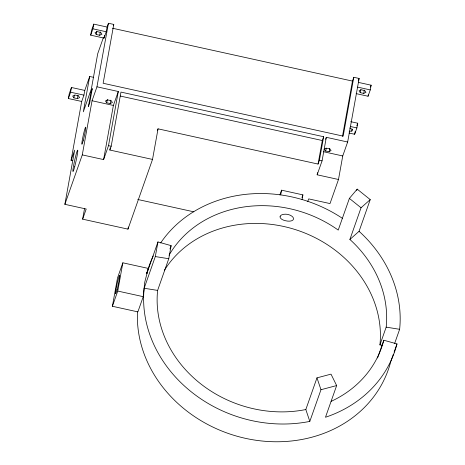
<?xml version="1.0" encoding="UTF-8"?>
<svg xmlns="http://www.w3.org/2000/svg" width="465" height="465" viewBox="0 0 465 465"><rect width="100%" height="100%" fill="white"/><g stroke="black" fill="none" stroke-linecap="round" stroke-linejoin="round"><path stroke-width="0.7" d="M143.232 296.67L144.76 282.145L148.294 268.415L122.847 262.812L117.494 278.018L112.391 306.266L137.873 311.881L143.232 296.67L117.75 291.061L112.391 306.266M309.818 421.4A130.026 113.28 19.4 0 1 144.156 288.248L155.316 256.564L157.96 241.94L171.132 245.642L168.766 258.726L157.612 290.41A116.331 101.353 19.4 0 0 305.825 409.543L309.818 421.4L320.972 389.717L316.979 377.859L331.004 374.139L336.648 385.566L325.488 417.25A130.026 113.28 19.4 0 0 396.988 343.926L383.817 340.229A116.331 101.353 19.4 0 1 331.127 401.359M84.781 90.425L83.933 95.133L81.701 101.469L68.367 98.534L69.215 93.825L71.447 87.49L84.781 90.425L89.693 76.481L93.692 77.364M68.367 98.534L70.599 92.198L71.447 87.49M73.912 97.877L72.68 96.069L74.917 95.023L78.387 95.784L79.614 97.598L77.382 98.638L73.912 97.877L74.4 95.186M77.382 98.638L77.986 95.278M107.101 27.051L106.247 31.76L104.015 38.095L90.681 35.16L91.535 30.452L93.767 24.116L107.101 27.051L108.438 23.25L113.774 24.424L103.143 83.276L343.17 136.135L353.795 77.283L359.131 78.457L347.651 142.017L342.746 155.955L338.491 179.496L330.011 203.577L308.679 198.881L307.725 201.583M90.681 35.16L92.913 28.824L93.767 24.116M72.453 160.623L71.075 160.32L81.701 101.469M152.52 159.431L109.845 150.038L111.187 146.237L120.964 92.093L323.652 136.727L319.397 160.268L318.06 164.069L158.042 128.834L152.52 159.431L127.968 229.14L82.63 219.16L86.205 209.018L64.868 204.321L74.644 150.178L71.075 160.32M96.232 34.503L95 32.695L97.237 31.649L100.702 32.416L101.934 34.224L99.696 35.27L96.232 34.503L96.836 31.143M89.693 76.481L83.316 111.792L91.349 88.978L97.726 53.667L103.439 37.444M99.696 35.27L100.306 31.905M64.868 204.321L82.276 154.892L92.053 100.748L96.958 86.81L108.438 23.25M104.015 38.095L104.503 35.41M82.63 219.16L84.56 208.471M106.712 102.782L105.479 100.975L107.717 99.928L111.182 100.69L112.414 102.503L110.176 103.544L106.712 102.782L107.316 99.423M110.176 103.544L110.786 100.184M82.276 154.892L103.608 159.588L113.384 105.445L118.296 91.506L96.958 86.81M103.608 159.588L108.519 145.65L118.296 91.506M109.845 150.038L110.234 147.899M127.968 229.14L128.357 227.007M117.75 291.061L122.847 262.812M280.721 194.852L281.569 190.179L302.901 194.876L302.058 199.549M318.06 164.069L322.309 140.529L323.652 136.727M338.491 179.496L317.159 174.799L317.543 172.655M317.159 174.799L322.065 160.855L326.32 137.315L347.651 142.017M325.733 151.079L324.181 149.323L326.081 148.143L329.54 148.719L331.086 150.468L329.185 151.648L325.733 151.079L326.215 148.387M329.185 151.648L329.795 148.289M342.473 136.39L352.458 81.09L353.795 77.283M349.18 131.24L351.813 131.113L352.179 129.096M360.259 92.651L359.026 90.844L361.264 89.797L364.729 90.559L365.961 92.366L363.723 93.413L360.259 92.651L360.863 89.286M349.041 133.025L354.656 134.263L355.138 131.572M354.656 134.263L356.888 127.927L357.736 123.219L350.72 121.673M363.723 93.413L364.333 90.047M356.114 93.616L368.042 96.243L368.286 94.895M368.042 96.243L370.274 89.902L371.128 85.194L358.492 82.415M113.326 25.691L113.774 24.424M157.373 130.735L158.042 128.834M146.661 273.042L147.126 271.723M157.96 241.94L146.8 273.623A130.026 113.28 19.4 0 1 153.247 255.907M169.946 249.013L171.132 245.642M279.936 194.812L281.569 190.179M301.948 197.579L302.901 194.876M325.616 139.308L326.32 137.315M358.236 80.991L359.131 78.457M351.813 131.113L352.394 129.462L349.68 127.98M356.841 125.753L357.736 123.219M370.454 87.095L371.128 85.194M382.759 345.338L379.928 344.885L386.177 327.139A116.331 101.353 19.4 0 0 349.889 239.458L359.067 231.303L370.227 199.613L357.196 189.139L349.384 198.404L338.229 230.088A116.331 101.353 19.4 0 0 169.004 255.273M356.719 190.487L357.196 189.139M349.889 239.458L361.043 207.774L370.227 199.613M305.825 409.543L316.979 377.859M377.568 357.969L383.817 340.229M394.582 343.635L399.633 329.301A130.026 113.28 19.4 0 0 359.067 231.303M390.74 361.671L393.384 354.167M394.105 352.115L396.988 343.926M336.648 385.566L320.972 389.717M155.316 256.564L168.766 258.726M144.156 288.248L157.612 290.41M386.177 327.139L399.633 329.301M112.431 28.226L352.458 81.09M92.913 28.824L106.247 31.76M357.643 87.124L370.274 89.902M350.569 126.538L356.888 127.927M120.33 96.052L322.309 140.529M70.599 92.198L83.933 95.133M92.053 100.748L113.384 105.445M323.471 151.712L342.746 155.955M319.397 160.268L322.065 160.855M108.519 145.65L111.187 146.237M137.756 199.479L193.806 211.819M349.384 198.404L361.043 207.774M390.571 362.322A130.026 113.28 19.4 0 1 248.095 438.896A130.026 113.28 19.4 0 1 137.489 311.416M160.628 242.997A130.026 113.28 19.4 0 1 342.571 218.44M164.476 270.159A116.331 101.353 19.4 0 1 298.71 230.716A116.331 101.353 19.4 0 1 379.928 344.885M90.948 92.419L88.397 106.543L89.733 102.742L92.285 88.617L90.948 92.419M117.122 289.358A9.387 0.639 -77.6 0 0 119.645 275.379A9.387 0.639 -77.6 0 0 116.087 288.887A9.387 0.639 -77.6 0 0 117.122 289.358M280.133 216.33A6.847 3.307 8.1 0 0 285.719 220.776A6.847 3.342 12.4 0 0 293.467 219.265A6.847 3.342 12.4 0 0 287.951 214.435A6.847 3.307 8.1 0 0 280.133 216.33M83.322 140.192A8.759 0.599 -77.6 0 0 85.676 127.143A8.759 0.599 -77.6 0 0 82.357 139.75A8.759 0.599 -77.6 0 0 83.322 140.192M74.743 166.482A10.951 0.75 -77.6 0 0 77.69 150.172A10.951 0.75 -77.6 0 0 73.54 165.935A10.951 0.75 -77.6 0 0 74.743 166.482"/></g></svg>
